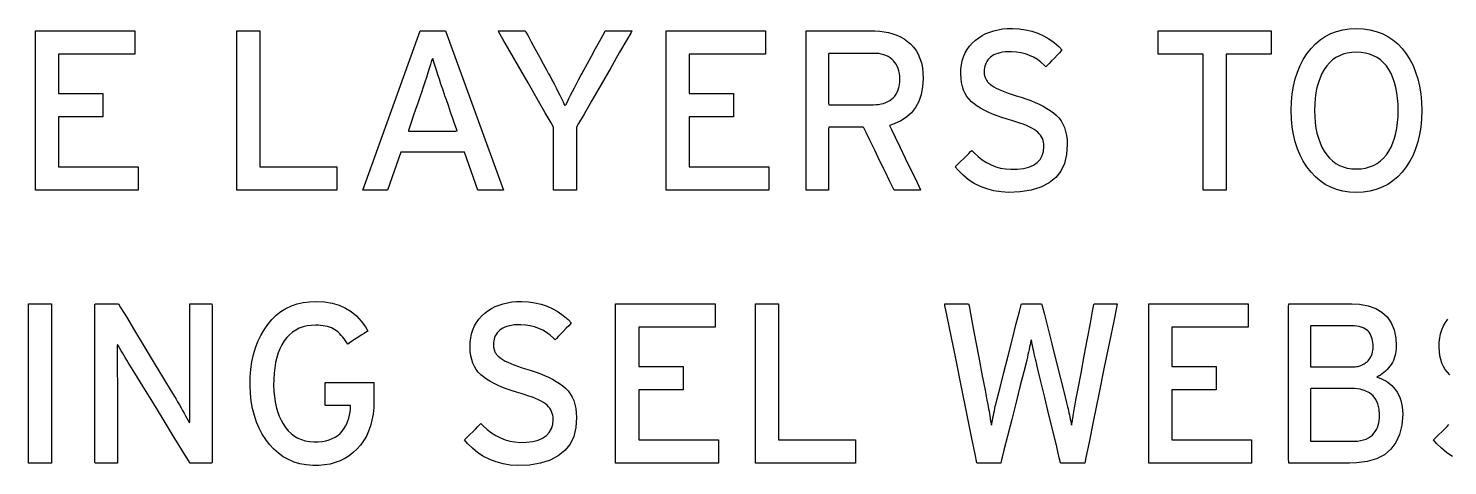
# Model space of a CAD drawing. Extents: x 1 to 47.7, y 0.2 to 33.3.
# Drawn here: x 2.25 to 4.589, y 25.396 to 26.117 of the extents above; entities that cross this region are included whole.
import ezdxf

# ---------------------------------------------------------------- set-up
doc = ezdxf.new("R2010")
doc.units = 0
doc.header["$MEASUREMENT"] = 0
doc.layers.add('4_0_____DWG', color=7, linetype='CONTINUOUS')

msp = doc.modelspace()

# ---------------------------------------------------------------- linework, layer by layer
at = {"layer": '4_0_____DWG'}
for points in [[(2.2621, 25.85), (2.2621, 26.1124), (2.4259, 26.1124), (2.4259, 26.0743), (2.3002, 26.0743), (2.3002, 26.0091), (2.3732, 26.0091), (2.3732, 25.971), (2.3002, 25.971), (2.3002, 25.8881), (2.4314, 25.8881), (2.4314, 25.85), (2.2621, 25.85)], [(2.5939, 25.85), (2.5939, 26.1124), (2.6319, 26.1124), (2.6319, 25.8884), (2.7587, 25.8884), (2.7587, 25.85), (2.5939, 25.85)], [(2.991, 25.85), (2.9691, 25.9123), (2.864, 25.9123), (2.8422, 25.85), (2.8013, 25.85), (2.8958, 26.1124), (2.9376, 26.1124), (3.0331, 25.85), (2.991, 25.85)], [(3.3011, 25.85), (3.3011, 26.1124), (3.4648, 26.1124), (3.4648, 26.0743), (3.3391, 26.0743), (3.3391, 26.0091), (3.4121, 26.0091), (3.4121, 25.971), (3.3391, 25.971), (3.3391, 25.8881), (3.4703, 25.8881), (3.4703, 25.85), (3.3011, 25.85)], [(4.2239, 26.0739), (4.2239, 25.85), (4.1858, 25.85), (4.1858, 26.0739), (4.1117, 26.0739), (4.1117, 26.1124), (4.2981, 26.1124), (4.2981, 26.0739), (4.2239, 26.0739)], [(2.2504, 25.4), (2.2504, 25.6624), (2.2884, 25.6624), (2.2884, 25.4), (2.2504, 25.4)], [(3.2179, 25.4), (3.2179, 25.6624), (3.3817, 25.6624), (3.3817, 25.6243), (3.256, 25.6243), (3.256, 25.5591), (3.329, 25.5591), (3.329, 25.521), (3.256, 25.521), (3.256, 25.4381), (3.3872, 25.4381), (3.3872, 25.4), (3.2179, 25.4)], [(3.4484, 25.4), (3.4484, 25.6624), (3.4865, 25.6624), (3.4865, 25.4384), (3.6133, 25.4384), (3.6133, 25.4), (3.4484, 25.4)], [(4.0963, 25.4), (4.0963, 25.6624), (4.2601, 25.6624), (4.2601, 25.6243), (4.1343, 25.6243), (4.1343, 25.5591), (4.2074, 25.5591), (4.2074, 25.521), (4.1343, 25.521), (4.1343, 25.4381), (4.2656, 25.4381), (4.2656, 25.4), (4.0963, 25.4)], [(4.5923, 25.5457), (4.5883, 25.5498), (4.5848, 25.5543), (4.5819, 25.5593), (4.5794, 25.5648), (4.5775, 25.5707), (4.5761, 25.5771), (4.5752, 25.584), (4.5748, 25.5913), (4.5749, 25.599), (4.5758, 25.6063), (4.5772, 25.6133), (4.5793, 25.6199), (4.582, 25.6261), (4.5853, 25.6319), (4.5892, 25.6374)], [(4.597, 25.4111), (4.5875, 25.4172), (4.5786, 25.4244), (4.5703, 25.4326), (4.5657, 25.4383), (4.5673, 25.44), (4.5704, 25.4431), (4.5745, 25.4471), (4.5791, 25.4517), (4.5836, 25.4562), (4.5878, 25.4603), (4.5909, 25.4635)]]:
    msp.add_lwpolyline(points, dxfattribs=at)
for points in [[(3.1536, 25.9537), (3.1536, 25.9498), (3.1536, 25.9396), (3.1536, 25.9248), (3.1536, 25.9076), (3.1536, 25.8897), (3.1536, 25.8731), (3.1536, 25.8597), (3.1536, 25.8516), (3.1534, 25.85), (3.1511, 25.85), (3.1466, 25.85), (3.1408, 25.85), (3.1343, 25.85), (3.1278, 25.85), (3.1221, 25.85), (3.1178, 25.85), (3.1157, 25.85), (3.1156, 25.8521), (3.1156, 25.8608), (3.1156, 25.8745), (3.1156, 25.8913), (3.1156, 25.9093), (3.1156, 25.9264), (3.1156, 25.9408), (3.1156, 25.9506), (3.1155, 25.9539), (3.1116, 25.9608), (3.1021, 25.9772), (3.0889, 26.0002), (3.0736, 26.0268), (3.0579, 26.0542), (3.0435, 26.0792), (3.0322, 26.099), (3.0255, 26.1106), (3.0248, 26.1124), (3.0278, 26.1124), (3.0332, 26.1124), (3.0402, 26.1124), (3.0478, 26.1124), (3.0554, 26.1124), (3.062, 26.1124), (3.0668, 26.1124), (3.069, 26.1124), (3.0701, 26.1106), (3.0736, 26.1041), (3.079, 26.0943), (3.0855, 26.0825), (3.0923, 26.0699), (3.0988, 26.0581), (3.1041, 26.0483), (3.1076, 26.0418), (3.1093, 26.0387), (3.113, 26.0318), (3.1165, 26.0251), (3.1198, 26.0186), (3.1229, 26.0124), (3.1259, 26.0065), (3.1287, 26.0008), (3.1313, 25.9954), (3.1338, 25.9902), (3.1361, 25.9906), (3.1385, 25.9957), (3.141, 26.001), (3.1438, 26.0066), (3.1468, 26.0125), (3.1499, 26.0187), (3.1533, 26.0252), (3.1568, 26.0319), (3.1606, 26.039), (3.1622, 26.0419), (3.1659, 26.0487), (3.1715, 26.0588), (3.178, 26.0709), (3.1849, 26.0834), (3.1914, 26.0952), (3.1967, 26.1048), (3.2, 26.1109), (3.2009, 26.1124), (3.2034, 26.1124), (3.2083, 26.1124), (3.215, 26.1124), (3.2224, 26.1124), (3.23, 26.1124), (3.2367, 26.1124), (3.2418, 26.1124), (3.2445, 26.1124), (3.2434, 26.1099), (3.2362, 26.0975), (3.2245, 26.0771), (3.2099, 26.0517), (3.1942, 26.0243), (3.179, 25.9978), (3.166, 25.9753), (3.157, 25.9596)], [(3.7247, 26.0339), (3.7238, 26.02), (3.7213, 26.0074), (3.7175, 25.9961), (3.7122, 25.9862), (3.7054, 25.9775), (3.6973, 25.9702), (3.6876, 25.9642), (3.6766, 25.9595), (3.669, 25.9567), (3.6722, 25.9501), (3.6783, 25.9375), (3.6862, 25.9211), (3.6951, 25.9028), (3.7039, 25.8845), (3.7118, 25.8684), (3.7176, 25.8563), (3.7205, 25.8503), (3.7198, 25.85), (3.7161, 25.85), (3.7103, 25.85), (3.7032, 25.85), (3.6956, 25.85), (3.6883, 25.85), (3.6822, 25.85), (3.678, 25.85), (3.6767, 25.85), (3.6745, 25.8545), (3.6693, 25.8653), (3.662, 25.8804), (3.6535, 25.8978), (3.6448, 25.9157), (3.6369, 25.9321), (3.6306, 25.945), (3.6269, 25.9526), (3.6259, 25.9538), (3.622, 25.9538), (3.6151, 25.9538), (3.6061, 25.9538), (3.5963, 25.9538), (3.5865, 25.9538), (3.578, 25.9538), (3.5718, 25.9538), (3.569, 25.9538), (3.5689, 25.9512), (3.5689, 25.942), (3.5689, 25.9279), (3.5689, 25.9109), (3.5689, 25.8929), (3.5689, 25.8759), (3.5689, 25.8619), (3.5689, 25.8526), (3.5689, 25.85), (3.567, 25.85), (3.563, 25.85), (3.5574, 25.85), (3.5511, 25.85), (3.5447, 25.85), (3.5389, 25.85), (3.5344, 25.85), (3.5319, 25.85), (3.5316, 25.853), (3.5316, 25.8722), (3.5316, 25.9049), (3.5316, 25.9463), (3.5316, 25.9915), (3.5316, 26.0356), (3.5316, 26.0737), (3.5316, 26.1009), (3.5316, 26.1123), (3.535, 26.1124), (3.5455, 26.1124), (3.561, 26.1124), (3.5794, 26.1124), (3.5987, 26.1124), (3.6167, 26.1124), (3.6314, 26.1124), (3.6408, 26.1124), (3.6452, 26.1124), (3.653, 26.112), (3.6604, 26.1111), (3.6676, 26.1097), (3.6745, 26.1078), (3.681, 26.1054), (3.6873, 26.1025), (3.6932, 26.0991), (3.6988, 26.0952), (3.7042, 26.0908), (3.7089, 26.0857), (3.713, 26.08), (3.7165, 26.0738), (3.7194, 26.067), (3.7217, 26.0596), (3.7233, 26.0516), (3.7243, 26.0431)], [(3.962, 25.9253), (3.961, 25.9088), (3.9574, 25.8941), (3.9514, 25.8814), (3.943, 25.8707), (3.9321, 25.8618), (3.9187, 25.8549), (3.9028, 25.8499), (3.8845, 25.8469), (3.8654, 25.8459), (3.8529, 25.8469), (3.841, 25.8489), (3.8297, 25.8519), (3.819, 25.856), (3.8089, 25.8611), (3.7994, 25.8672), (3.7905, 25.8744), (3.7823, 25.8826), (3.7776, 25.8883), (3.7792, 25.89), (3.7823, 25.8931), (3.7864, 25.8971), (3.791, 25.9017), (3.7956, 25.9062), (3.7997, 25.9103), (3.8028, 25.9135), (3.8046, 25.9152), (3.8084, 25.9115), (3.8151, 25.9054), (3.822, 25.9), (3.8291, 25.8954), (3.8366, 25.8916), (3.8443, 25.8886), (3.8522, 25.8864), (3.8604, 25.8849), (3.8689, 25.8843), (3.8796, 25.8845), (3.8899, 25.8857), (3.8988, 25.888), (3.9063, 25.8912), (3.9125, 25.8954), (3.9173, 25.9006), (3.9208, 25.9068), (3.9229, 25.9139), (3.9236, 25.9221), (3.9235, 25.9257), (3.923, 25.9289), (3.9222, 25.932), (3.9211, 25.9349), (3.9197, 25.9377), (3.9179, 25.9404), (3.9159, 25.9429), (3.9135, 25.9453), (3.9108, 25.9476), (3.9075, 25.9498), (3.9037, 25.952), (3.8994, 25.9542), (3.8947, 25.9564), (3.8895, 25.9585), (3.8837, 25.9606), (3.8775, 25.9627), (3.8709, 25.9648), (3.8631, 25.967), (3.8545, 25.9696), (3.8464, 25.9724), (3.8388, 25.9753), (3.8318, 25.9784), (3.8252, 25.9816), (3.8192, 25.9849), (3.8137, 25.9884), (3.8087, 25.992), (3.8042, 25.9957), (3.8002, 25.9998), (3.7968, 26.0043), (3.7938, 26.0093), (3.7913, 26.0148), (3.7894, 26.0207), (3.788, 26.0271), (3.7871, 26.034), (3.7867, 26.0413), (3.7869, 26.049), (3.7877, 26.0563), (3.7891, 26.0633), (3.7912, 26.0699), (3.7939, 26.0761), (3.7972, 26.0819), (3.8011, 26.0874), (3.8056, 26.0924), (3.8108, 26.0971), (3.8162, 26.1012), (3.8219, 26.1048), (3.828, 26.1079), (3.8344, 26.1105), (3.8411, 26.1127), (3.8482, 26.1144), (3.8556, 26.1156), (3.8633, 26.1163), (3.8716, 26.1166), (3.8828, 26.116), (3.8935, 26.1144), (3.9038, 26.112), (3.9136, 26.1087), (3.9229, 26.1045), (3.9318, 26.0994), (3.9403, 26.0934), (3.9483, 26.0865), (3.9536, 26.0809), (3.9522, 26.0794), (3.9492, 26.0763), (3.9452, 26.0722), (3.9408, 26.0676), (3.9362, 26.0629), (3.9321, 26.0586), (3.9289, 26.0552), (3.927, 26.0533), (3.9242, 26.0557), (3.9187, 26.0607), (3.9128, 26.0652), (3.9066, 26.0689), (3.9, 26.0721), (3.8931, 26.0746), (3.8858, 26.0764), (3.8782, 26.0776), (3.8702, 26.0781), (3.8642, 26.078), (3.8595, 26.0777), (3.8552, 26.0771), (3.8511, 26.0764), (3.8474, 26.0753), (3.8439, 26.0741), (3.8408, 26.0727), (3.838, 26.071), (3.8355, 26.0691), (3.8333, 26.0669), (3.8314, 26.0646), (3.8297, 26.0622), (3.8283, 26.0597), (3.8271, 26.0571), (3.8262, 26.0543), (3.8256, 26.0515), (3.8252, 26.0485), (3.8251, 26.0454), (3.8251, 26.0439), (3.8252, 26.0424), (3.8254, 26.041), (3.8256, 26.0396), (3.8259, 26.0383), (3.8262, 26.037), (3.8266, 26.0358), (3.8271, 26.0346), (3.8277, 26.0335), (3.8283, 26.0322), (3.8291, 26.031), (3.8299, 26.0298), (3.8309, 26.0286), (3.8319, 26.0274), (3.8331, 26.0262), (3.8344, 26.0251), (3.8358, 26.0239), (3.8378, 26.0224), (3.841, 26.0204), (3.8448, 26.0183), (3.849, 26.0162), (3.8537, 26.0141), (3.859, 26.0119), (3.8648, 26.0098), (3.8711, 26.0076), (3.8779, 26.0054), (3.8859, 26.003), (3.894, 26.0003), (3.9018, 25.9975), (3.9091, 25.9945), (3.916, 25.9914), (3.9225, 25.9881), (3.9285, 25.9847), (3.9341, 25.9811), (3.9393, 25.9774), (3.944, 25.9734), (3.9481, 25.969), (3.9518, 25.9641), (3.9548, 25.9588), (3.9574, 25.953), (3.9593, 25.9468), (3.9608, 25.9401), (3.9617, 25.9329)], [(4.5461, 25.9813), (4.5457, 25.9673), (4.5444, 25.954), (4.5424, 25.9414), (4.5396, 25.9295), (4.536, 25.9182), (4.5317, 25.9076), (4.5265, 25.8977), (4.5206, 25.8884), (4.5139, 25.8798), (4.5065, 25.872), (4.4986, 25.8652), (4.49, 25.8595), (4.4808, 25.8547), (4.4711, 25.851), (4.4607, 25.8482), (4.4498, 25.8465), (4.4383, 25.8458), (4.4269, 25.8465), (4.416, 25.8482), (4.4058, 25.851), (4.3962, 25.8547), (4.3872, 25.8595), (4.3787, 25.8652), (4.3709, 25.872), (4.3637, 25.8798), (4.3569, 25.8884), (4.3509, 25.8977), (4.3457, 25.9076), (4.3412, 25.9182), (4.3375, 25.9295), (4.3347, 25.9414), (4.3326, 25.954), (4.3313, 25.9673), (4.3308, 25.9813), (4.3313, 25.9953), (4.3326, 26.0086), (4.3347, 26.0212), (4.3375, 26.0332), (4.3412, 26.0446), (4.3457, 26.0552), (4.3509, 26.0653), (4.3569, 26.0746), (4.3637, 26.0833), (4.3709, 26.0909), (4.3787, 26.0976), (4.3872, 26.1032), (4.3962, 26.1079), (4.4058, 26.1116), (4.416, 26.1142), (4.4269, 26.1159), (4.4383, 26.1166), (4.4498, 26.1159), (4.4607, 26.1142), (4.4711, 26.1116), (4.4808, 26.1079), (4.49, 26.1032), (4.4986, 26.0976), (4.5065, 26.0909), (4.5139, 26.0833), (4.5206, 26.0746), (4.5265, 26.0653), (4.5317, 26.0552), (4.536, 26.0446), (4.5396, 26.0332), (4.5424, 26.0212), (4.5444, 26.0086), (4.5457, 25.9953)], [(3.6863, 26.0328), (3.6861, 26.0377), (3.6855, 26.0422), (3.6847, 26.0465), (3.6835, 26.0505), (3.682, 26.0541), (3.6802, 26.0575), (3.6781, 26.0605), (3.6757, 26.0633), (3.673, 26.0658), (3.67, 26.0681), (3.6668, 26.0701), (3.6633, 26.0718), (3.6596, 26.0731), (3.6556, 26.0741), (3.6515, 26.0749), (3.647, 26.0753), (3.643, 26.0754), (3.6393, 26.0754), (3.6311, 26.0754), (3.6198, 26.0754), (3.6069, 26.0754), (3.5939, 26.0754), (3.5823, 26.0754), (3.5736, 26.0754), (3.5692, 26.0754), (3.5689, 26.0737), (3.5689, 26.0663), (3.5689, 26.0547), (3.5689, 26.0406), (3.5689, 26.0256), (3.5689, 26.0115), (3.5689, 25.9999), (3.5689, 25.9925), (3.5692, 25.9908), (3.5736, 25.9908), (3.5823, 25.9908), (3.5939, 25.9908), (3.6069, 25.9908), (3.6198, 25.9908), (3.6311, 25.9908), (3.6393, 25.9908), (3.643, 25.9908), (3.647, 25.9909), (3.6513, 25.9913), (3.6554, 25.992), (3.6593, 25.993), (3.663, 25.9943), (3.6665, 25.9958), (3.6697, 25.9977), (3.6726, 25.9999), (3.6754, 26.0023), (3.6779, 26.005), (3.6801, 26.0081), (3.6819, 26.0114), (3.6834, 26.0151), (3.6846, 26.0191), (3.6855, 26.0233), (3.6861, 26.0279)], [(4.5074, 25.9813), (4.5071, 25.9916), (4.5064, 26.0014), (4.5052, 26.0106), (4.5035, 26.0193), (4.5013, 26.0275), (4.4987, 26.0351), (4.4955, 26.0423), (4.4919, 26.0488), (4.4878, 26.0548), (4.4832, 26.06), (4.4782, 26.0646), (4.4727, 26.0684), (4.4667, 26.0716), (4.4603, 26.0741), (4.4534, 26.0759), (4.4461, 26.077), (4.4383, 26.0774), (4.4307, 26.077), (4.4235, 26.0759), (4.4167, 26.0741), (4.4104, 26.0716), (4.4045, 26.0684), (4.3991, 26.0646), (4.3941, 26.06), (4.3895, 26.0548), (4.3853, 26.0488), (4.3817, 26.0423), (4.3785, 26.0351), (4.3758, 26.0275), (4.3735, 26.0193), (4.3718, 26.0106), (4.3706, 26.0014), (4.3699, 25.9916), (4.3696, 25.9813), (4.3699, 25.9711), (4.3706, 25.9614), (4.3718, 25.9523), (4.3735, 25.9437), (4.3758, 25.9356), (4.3785, 25.928), (4.3817, 25.921), (4.3853, 25.9144), (4.3895, 25.9083), (4.3941, 25.9029), (4.3991, 25.8981), (4.4045, 25.8941), (4.4104, 25.8908), (4.4167, 25.8882), (4.4235, 25.8864), (4.4307, 25.8853), (4.4383, 25.8849), (4.4461, 25.8853), (4.4534, 25.8864), (4.4603, 25.8882), (4.4667, 25.8908), (4.4727, 25.8941), (4.4782, 25.8981), (4.4832, 25.9029), (4.4878, 25.9083), (4.4919, 25.9144), (4.4955, 25.921), (4.4987, 25.928), (4.5013, 25.9356), (4.5035, 25.9437), (4.5052, 25.9523), (4.5064, 25.9614), (4.5071, 25.9711)], [(2.9359, 26.0078), (2.933, 26.0164), (2.9302, 26.0247), (2.9276, 26.0327), (2.9251, 26.0402), (2.9227, 26.0475), (2.9205, 26.0543), (2.9184, 26.0609), (2.9165, 26.0671), (2.9148, 26.0635), (2.9129, 26.0571), (2.9109, 26.0504), (2.9086, 26.0433), (2.9063, 26.0358), (2.9037, 26.0279), (2.901, 26.0197), (2.8981, 26.011), (2.8966, 26.0065), (2.8948, 26.0015), (2.892, 25.9932), (2.8884, 25.9829), (2.8846, 25.972), (2.881, 25.9617), (2.8781, 25.9534), (2.8764, 25.9483), (2.8766, 25.9474), (2.8823, 25.9474), (2.8928, 25.9474), (2.9062, 25.9474), (2.9209, 25.9474), (2.9351, 25.9474), (2.947, 25.9474), (2.9548, 25.9474), (2.9569, 25.9475), (2.9558, 25.9509), (2.9532, 25.9581), (2.9499, 25.9678), (2.9461, 25.9787), (2.9423, 25.9895), (2.9391, 25.9988), (2.9368, 26.0053)], [(2.517, 25.4), (2.5133, 25.406), (2.5034, 25.422), (2.4892, 25.4451), (2.4725, 25.4722), (2.4552, 25.5004), (2.439, 25.5266), (2.4259, 25.548), (2.4176, 25.5614), (2.4149, 25.5658), (2.4125, 25.5699), (2.4101, 25.5739), (2.4078, 25.5777), (2.4056, 25.5815), (2.4034, 25.5852), (2.4013, 25.5887), (2.3993, 25.5921), (2.3974, 25.5954), (2.3966, 25.5933), (2.3967, 25.587), (2.3967, 25.5804), (2.3967, 25.5737), (2.3967, 25.5668), (2.3968, 25.5597), (2.3969, 25.5524), (2.3969, 25.5449), (2.397, 25.5371), (2.397, 25.5323), (2.397, 25.5201), (2.397, 25.5017), (2.397, 25.4797), (2.397, 25.4563), (2.397, 25.4343), (2.397, 25.4159), (2.397, 25.4037), (2.397, 25.4), (2.3953, 25.4), (2.3914, 25.4), (2.3861, 25.4), (2.3799, 25.4), (2.3736, 25.4), (2.3678, 25.4), (2.3632, 25.4), (2.3605, 25.4), (2.3601, 25.4018), (2.3601, 25.4188), (2.3601, 25.4498), (2.3601, 25.4899), (2.3601, 25.5344), (2.3601, 25.5786), (2.3601, 25.6177), (2.3601, 25.6469), (2.3601, 25.6616), (2.3608, 25.6624), (2.364, 25.6624), (2.369, 25.6624), (2.3752, 25.6624), (2.3819, 25.6624), (2.3883, 25.6624), (2.3937, 25.6624), (2.3975, 25.6624), (2.3989, 25.6624), (2.4024, 25.6565), (2.4118, 25.6409), (2.4254, 25.6185), (2.4413, 25.5921), (2.4578, 25.5647), (2.4732, 25.5392), (2.4858, 25.5184), (2.4937, 25.5053), (2.4963, 25.5008), (2.4992, 25.4959), (2.5019, 25.4912), (2.5045, 25.4867), (2.507, 25.4823), (2.5094, 25.4781), (2.5116, 25.4741), (2.5138, 25.4702), (2.5158, 25.4665), (2.5166, 25.4687), (2.5165, 25.4752), (2.5164, 25.4818), (2.5164, 25.4887), (2.5163, 25.4958), (2.5163, 25.503), (2.5163, 25.5104), (2.5163, 25.518), (2.5162, 25.5258), (2.5162, 25.5306), (2.5162, 25.5428), (2.5162, 25.5611), (2.5162, 25.5831), (2.5162, 25.6063), (2.5162, 25.6283), (2.5162, 25.6465), (2.5162, 25.6587), (2.5163, 25.6624), (2.518, 25.6624), (2.5219, 25.6624), (2.5272, 25.6624), (2.5334, 25.6624), (2.5397, 25.6624), (2.5455, 25.6624), (2.55, 25.6624), (2.5528, 25.6624), (2.5532, 25.6605), (2.5532, 25.6435), (2.5532, 25.6126), (2.5532, 25.5725), (2.5532, 25.528), (2.5532, 25.4838), (2.5532, 25.4447), (2.5532, 25.4154), (2.5532, 25.4008), (2.5525, 25.4), (2.5496, 25.4), (2.5448, 25.4), (2.5391, 25.4), (2.5329, 25.4), (2.5269, 25.4), (2.5218, 25.4), (2.5183, 25.4)], [(2.8198, 25.5027), (2.8194, 25.4914), (2.8183, 25.4808), (2.8165, 25.4707), (2.8141, 25.4613), (2.811, 25.4525), (2.8072, 25.4442), (2.8027, 25.4366), (2.7975, 25.4296), (2.7917, 25.4231), (2.7854, 25.4173), (2.7787, 25.4121), (2.7715, 25.4076), (2.7639, 25.4039), (2.7559, 25.4009), (2.7474, 25.3985), (2.7385, 25.3969), (2.7292, 25.396), (2.7189, 25.3959), (2.7081, 25.397), (2.6978, 25.3989), (2.6881, 25.4018), (2.6789, 25.4057), (2.6704, 25.4105), (2.6623, 25.4162), (2.6548, 25.4229), (2.6479, 25.4305), (2.6415, 25.4389), (2.6357, 25.4478), (2.6306, 25.4574), (2.6263, 25.4676), (2.6227, 25.4784), (2.6198, 25.4899), (2.6177, 25.502), (2.6164, 25.5147), (2.6157, 25.528), (2.616, 25.5416), (2.617, 25.5546), (2.6187, 25.567), (2.6212, 25.5788), (2.6245, 25.59), (2.6285, 25.6006), (2.6332, 25.6106), (2.6386, 25.6199), (2.6448, 25.6286), (2.6515, 25.6366), (2.6587, 25.6436), (2.6665, 25.6497), (2.6748, 25.6548), (2.6837, 25.659), (2.6931, 25.6623), (2.7031, 25.6647), (2.7137, 25.6661), (2.7252, 25.6666), (2.7385, 25.6657), (2.7509, 25.6635), (2.7623, 25.6602), (2.7728, 25.6556), (2.7824, 25.6497), (2.7911, 25.6426), (2.7988, 25.6342), (2.8056, 25.6247), (2.8094, 25.6175), (2.8075, 25.6162), (2.8038, 25.6139), (2.7988, 25.6107), (2.7933, 25.6071), (2.7877, 25.6035), (2.7826, 25.6003), (2.7787, 25.5978), (2.7765, 25.5963), (2.7751, 25.5981), (2.7729, 25.6015), (2.7706, 25.6048), (2.7682, 25.6078), (2.7658, 25.6106), (2.7634, 25.6132), (2.7608, 25.6156), (2.7582, 25.6178), (2.7555, 25.6197), (2.7527, 25.6214), (2.7496, 25.6228), (2.7464, 25.624), (2.7431, 25.625), (2.7395, 25.6259), (2.7358, 25.6265), (2.7319, 25.627), (2.7278, 25.6273), (2.7236, 25.6274), (2.7165, 25.6271), (2.7095, 25.6261), (2.7029, 25.6245), (2.6967, 25.6222), (2.6909, 25.6193), (2.6855, 25.6158), (2.6806, 25.6116), (2.676, 25.6068), (2.6718, 25.6014), (2.6681, 25.5952), (2.6648, 25.5886), (2.6619, 25.5815), (2.6596, 25.5739), (2.6576, 25.5658), (2.6562, 25.5571), (2.6551, 25.548), (2.6546, 25.5384), (2.6545, 25.5284), (2.6549, 25.5187), (2.6557, 25.5095), (2.6569, 25.5008), (2.6587, 25.4925), (2.6609, 25.4848), (2.6635, 25.4775), (2.6666, 25.4707), (2.6702, 25.4645), (2.6742, 25.4586), (2.6786, 25.4532), (2.6834, 25.4486), (2.6886, 25.4446), (2.6942, 25.4413), (2.7002, 25.4387), (2.7066, 25.4368), (2.7134, 25.4355), (2.7207, 25.435), (2.7277, 25.4351), (2.7342, 25.4358), (2.7403, 25.4368), (2.7459, 25.4384), (2.7511, 25.4403), (2.7559, 25.4427), (2.7602, 25.4456), (2.764, 25.4488), (2.7674, 25.4526), (2.7703, 25.4566), (2.7729, 25.4607), (2.775, 25.465), (2.7769, 25.4695), (2.7784, 25.4741), (2.7796, 25.4789), (2.7804, 25.4839), (2.7809, 25.4891), (2.781, 25.4941), (2.781, 25.4942), (2.781, 25.4943), (2.781, 25.4944), (2.781, 25.4946), (2.781, 25.4948), (2.781, 25.495), (2.781, 25.4951), (2.781, 25.4952), (2.7809, 25.4952), (2.7788, 25.4952), (2.7744, 25.4952), (2.7683, 25.4952), (2.7614, 25.4952), (2.7544, 25.4952), (2.7481, 25.4952), (2.743, 25.4952), (2.74, 25.4952), (2.7395, 25.4955), (2.7395, 25.4979), (2.7395, 25.5022), (2.7395, 25.5079), (2.7395, 25.5142), (2.7395, 25.5205), (2.7395, 25.5261), (2.7395, 25.5304), (2.7395, 25.5327), (2.7406, 25.5329), (2.7466, 25.5329), (2.7566, 25.5329), (2.769, 25.5329), (2.7826, 25.5329), (2.7958, 25.5329), (2.8074, 25.5329), (2.8158, 25.5329), (2.8197, 25.5329), (2.8198, 25.5322), (2.8198, 25.5296), (2.8198, 25.5256), (2.8198, 25.5208), (2.8198, 25.5157), (2.8198, 25.5108), (2.8198, 25.5067), (2.8198, 25.5038)], [(3.1534, 25.4753), (3.1524, 25.4588), (3.1488, 25.4441), (3.1428, 25.4314), (3.1344, 25.4207), (3.1235, 25.4118), (3.1101, 25.4049), (3.0942, 25.3999), (3.0759, 25.3968), (3.0568, 25.3959), (3.0443, 25.3968), (3.0324, 25.3989), (3.0211, 25.4019), (3.0104, 25.406), (3.0003, 25.4111), (2.9908, 25.4172), (2.982, 25.4244), (2.9737, 25.4326), (2.969, 25.4383), (2.9706, 25.44), (2.9738, 25.4431), (2.9778, 25.4471), (2.9824, 25.4517), (2.987, 25.4562), (2.9911, 25.4603), (2.9942, 25.4635), (2.996, 25.4652), (2.9998, 25.4615), (3.0065, 25.4554), (3.0134, 25.45), (3.0206, 25.4454), (3.028, 25.4416), (3.0357, 25.4386), (3.0436, 25.4364), (3.0518, 25.4349), (3.0603, 25.4342), (3.071, 25.4345), (3.0813, 25.4357), (3.0902, 25.438), (3.0977, 25.4412), (3.1039, 25.4454), (3.1087, 25.4506), (3.1122, 25.4568), (3.1143, 25.4639), (3.115, 25.4721), (3.1149, 25.4757), (3.1144, 25.4789), (3.1136, 25.482), (3.1125, 25.4849), (3.1111, 25.4877), (3.1093, 25.4904), (3.1073, 25.4929), (3.1049, 25.4953), (3.1022, 25.4976), (3.0989, 25.4998), (3.0951, 25.502), (3.0908, 25.5042), (3.0861, 25.5064), (3.0809, 25.5085), (3.0751, 25.5106), (3.0689, 25.5127), (3.0623, 25.5148), (3.0545, 25.517), (3.0459, 25.5196), (3.0378, 25.5224), (3.0302, 25.5253), (3.0232, 25.5284), (3.0166, 25.5316), (3.0106, 25.5349), (3.0051, 25.5384), (3.0001, 25.542), (2.9956, 25.5457), (2.9916, 25.5498), (2.9882, 25.5543), (2.9852, 25.5593), (2.9828, 25.5648), (2.9808, 25.5707), (2.9794, 25.5771), (2.9785, 25.584), (2.9781, 25.5913), (2.9783, 25.599), (2.9791, 25.6063), (2.9805, 25.6133), (2.9826, 25.6199), (2.9853, 25.6261), (2.9886, 25.6319), (2.9925, 25.6374), (2.997, 25.6424), (3.0022, 25.6471), (3.0076, 25.6512), (3.0133, 25.6548), (3.0194, 25.6579), (3.0258, 25.6605), (3.0325, 25.6627), (3.0396, 25.6644), (3.047, 25.6656), (3.0547, 25.6663), (3.063, 25.6666), (3.0742, 25.666), (3.0849, 25.6644), (3.0952, 25.662), (3.105, 25.6587), (3.1143, 25.6545), (3.1232, 25.6494), (3.1317, 25.6434), (3.1397, 25.6365), (3.145, 25.6309), (3.1436, 25.6294), (3.1406, 25.6263), (3.1367, 25.6222), (3.1322, 25.6176), (3.1276, 25.6129), (3.1235, 25.6086), (3.1203, 25.6052), (3.1184, 25.6033), (3.1156, 25.6057), (3.1101, 25.6107), (3.1042, 25.6152), (3.098, 25.6189), (3.0914, 25.6221), (3.0845, 25.6245), (3.0772, 25.6264), (3.0696, 25.6276), (3.0616, 25.6281), (3.0556, 25.628), (3.0509, 25.6277), (3.0466, 25.6271), (3.0425, 25.6263), (3.0388, 25.6253), (3.0353, 25.6241), (3.0322, 25.6227), (3.0294, 25.621), (3.0269, 25.6191), (3.0247, 25.6169), (3.0228, 25.6146), (3.0211, 25.6122), (3.0197, 25.6097), (3.0185, 25.6071), (3.0176, 25.6043), (3.017, 25.6014), (3.0166, 25.5984), (3.0165, 25.5954), (3.0165, 25.5939), (3.0166, 25.5924), (3.0168, 25.591), (3.017, 25.5896), (3.0173, 25.5883), (3.0176, 25.587), (3.0181, 25.5858), (3.0185, 25.5846), (3.0191, 25.5835), (3.0197, 25.5822), (3.0205, 25.581), (3.0213, 25.5798), (3.0223, 25.5786), (3.0233, 25.5774), (3.0245, 25.5762), (3.0258, 25.5751), (3.0272, 25.5739), (3.0292, 25.5724), (3.0324, 25.5703), (3.0362, 25.5683), (3.0404, 25.5662), (3.0452, 25.5641), (3.0504, 25.5619), (3.0562, 25.5598), (3.0625, 25.5576), (3.0693, 25.5554), (3.0773, 25.553), (3.0855, 25.5503), (3.0932, 25.5475), (3.1005, 25.5445), (3.1074, 25.5414), (3.1139, 25.5381), (3.1199, 25.5347), (3.1255, 25.5311), (3.1307, 25.5274), (3.1354, 25.5234), (3.1395, 25.519), (3.1432, 25.5141), (3.1462, 25.5088), (3.1488, 25.503), (3.1507, 25.4968), (3.1522, 25.4901), (3.1531, 25.4829)], [(3.9908, 25.4), (3.9894, 25.4), (3.9856, 25.4), (3.9801, 25.4), (3.9736, 25.4), (3.9668, 25.4), (3.9605, 25.4), (3.9553, 25.4), (3.952, 25.4), (3.951, 25.4003), (3.9489, 25.4087), (3.9446, 25.4268), (3.9387, 25.4513), (3.9319, 25.4794), (3.925, 25.5081), (3.9187, 25.5343), (3.9137, 25.5551), (3.9107, 25.5674), (3.9098, 25.5714), (3.9088, 25.5757), (3.9078, 25.5799), (3.9069, 25.584), (3.906, 25.588), (3.9052, 25.5919), (3.9044, 25.5957), (3.9037, 25.5994), (3.903, 25.603), (3.9023, 25.6021), (3.9015, 25.5985), (3.9007, 25.5947), (3.8999, 25.5909), (3.8991, 25.587), (3.8982, 25.5829), (3.8973, 25.5788), (3.8963, 25.5746), (3.8954, 25.5702), (3.8941, 25.5651), (3.8904, 25.5503), (3.8847, 25.5278), (3.8778, 25.5007), (3.8705, 25.4718), (3.8636, 25.4444), (3.8577, 25.4213), (3.8537, 25.4055), (3.8524, 25.4), (3.8508, 25.4), (3.847, 25.4), (3.8415, 25.4), (3.8351, 25.4), (3.8285, 25.4), (3.8223, 25.4), (3.8173, 25.4), (3.8141, 25.4), (3.8132, 25.4007), (3.8104, 25.4147), (3.8045, 25.4432), (3.7967, 25.4816), (3.7878, 25.5253), (3.7788, 25.5696), (3.7706, 25.6098), (3.7642, 25.6414), (3.7604, 25.6597), (3.7602, 25.6624), (3.7629, 25.6624), (3.7676, 25.6624), (3.7736, 25.6624), (3.7803, 25.6624), (3.7869, 25.6624), (3.7928, 25.6624), (3.7972, 25.6624), (3.7995, 25.6624), (3.8002, 25.6595), (3.8027, 25.6464), (3.8066, 25.6254), (3.8116, 25.5994), (3.8169, 25.5713), (3.8221, 25.544), (3.8266, 25.5205), (3.8298, 25.5037), (3.8311, 25.4966), (3.8318, 25.4932), (3.8325, 25.4894), (3.8332, 25.4855), (3.8339, 25.4816), (3.8346, 25.4777), (3.8352, 25.4738), (3.8358, 25.4698), (3.8365, 25.4657), (3.8371, 25.4625), (3.8379, 25.4665), (3.8387, 25.4705), (3.8395, 25.4744), (3.8403, 25.4783), (3.8411, 25.4822), (3.8419, 25.486), (3.8427, 25.4898), (3.8435, 25.4936), (3.8443, 25.4968), (3.8467, 25.5062), (3.8513, 25.5247), (3.8576, 25.5493), (3.8646, 25.577), (3.8717, 25.605), (3.8781, 25.6303), (3.8831, 25.6499), (3.8859, 25.661), (3.8866, 25.6624), (3.8889, 25.6624), (3.893, 25.6624), (3.8982, 25.6624), (3.9038, 25.6624), (3.9095, 25.6624), (3.9144, 25.6624), (3.918, 25.6624), (3.9198, 25.6624), (3.9208, 25.659), (3.9243, 25.6451), (3.9298, 25.6232), (3.9365, 25.5964), (3.9437, 25.5675), (3.9507, 25.5397), (3.9567, 25.516), (3.9609, 25.4992), (3.9626, 25.4925), (3.9633, 25.4895), (3.9641, 25.4863), (3.9649, 25.483), (3.9656, 25.4797), (3.9663, 25.4762), (3.967, 25.4726), (3.9677, 25.469), (3.9684, 25.4653), (3.9691, 25.4627), (3.9699, 25.4667), (3.9706, 25.4706), (3.9713, 25.4743), (3.9719, 25.4779), (3.9725, 25.4814), (3.9731, 25.4847), (3.9736, 25.4879), (3.974, 25.491), (3.9745, 25.4937), (3.9764, 25.5039), (3.98, 25.5232), (3.9848, 25.5485), (3.9901, 25.5769), (3.9954, 25.6053), (4.0003, 25.6309), (4.0039, 25.6505), (4.006, 25.6613), (4.0066, 25.6624), (4.0094, 25.6624), (4.0141, 25.6624), (4.02, 25.6624), (4.0265, 25.6624), (4.0329, 25.6624), (4.0384, 25.6624), (4.0425, 25.6624), (4.0444, 25.6624), (4.0432, 25.6564), (4.0387, 25.6342), (4.0317, 25.5999), (4.0231, 25.5581), (4.014, 25.5136), (4.0053, 25.4708), (3.9979, 25.4346), (3.9927, 25.4094)], [(4.5147, 25.4805), (4.5133, 25.4627), (4.5096, 25.4472), (4.5035, 25.4339), (4.4952, 25.4228), (4.4845, 25.4139), (4.4715, 25.4072), (4.4562, 25.4026), (4.4385, 25.4003), (4.427, 25.4), (4.4201, 25.4), (4.4077, 25.4), (4.3918, 25.4), (4.3743, 25.4), (4.3571, 25.4), (4.3422, 25.4), (4.3315, 25.4), (4.3269, 25.4), (4.3268, 25.4079), (4.3268, 25.4327), (4.3268, 25.4695), (4.3268, 25.5133), (4.3268, 25.5591), (4.3268, 25.6018), (4.3268, 25.6364), (4.3268, 25.6578), (4.3273, 25.6624), (4.3336, 25.6624), (4.3459, 25.6624), (4.362, 25.6624), (4.3801, 25.6624), (4.398, 25.6624), (4.4138, 25.6624), (4.4255, 25.6624), (4.4311, 25.6624), (4.4436, 25.6618), (4.4578, 25.6593), (4.4702, 25.655), (4.4806, 25.6489), (4.4891, 25.6409), (4.4957, 25.6311), (4.5005, 25.6195), (4.5033, 25.606), (4.5042, 25.5932), (4.504, 25.5888), (4.5036, 25.5845), (4.5029, 25.5804), (4.502, 25.5765), (4.5008, 25.5728), (4.4994, 25.5692), (4.4978, 25.5658), (4.4959, 25.5626), (4.4938, 25.5597), (4.4915, 25.5568), (4.4891, 25.5542), (4.4865, 25.5517), (4.4838, 25.5493), (4.481, 25.5471), (4.4779, 25.5451), (4.4748, 25.5432), (4.4722, 25.5416), (4.476, 25.5405), (4.4796, 25.5391), (4.4832, 25.5375), (4.4867, 25.5355), (4.4901, 25.5332), (4.4934, 25.5306), (4.4967, 25.5277), (4.4998, 25.5245), (4.5029, 25.521), (4.5056, 25.5171), (4.5079, 25.5129), (4.5099, 25.5083), (4.5116, 25.5034), (4.5129, 25.4982), (4.5138, 25.4926), (4.5144, 25.4867)], [(4.4661, 25.5921), (4.466, 25.5955), (4.4657, 25.5988), (4.4652, 25.6019), (4.4645, 25.6049), (4.4635, 25.6078), (4.4624, 25.6105), (4.461, 25.6131), (4.4594, 25.6156), (4.4575, 25.6179), (4.4552, 25.6198), (4.4525, 25.6215), (4.4496, 25.623), (4.4465, 25.6242), (4.443, 25.6251), (4.4392, 25.6258), (4.4352, 25.6263), (4.4309, 25.6265), (4.4283, 25.6265), (4.4213, 25.6265), (4.4114, 25.6265), (4.3998, 25.6265), (4.3878, 25.6265), (4.3769, 25.6265), (4.3683, 25.6265), (4.3633, 25.6265), (4.3627, 25.6258), (4.3627, 25.6209), (4.3627, 25.6123), (4.3627, 25.6014), (4.3627, 25.5895), (4.3627, 25.578), (4.3627, 25.5681), (4.3627, 25.5611), (4.3627, 25.5585), (4.3653, 25.5585), (4.3722, 25.5585), (4.3822, 25.5585), (4.3938, 25.5585), (4.4057, 25.5585), (4.4166, 25.5585), (4.4253, 25.5585), (4.4302, 25.5585), (4.432, 25.5586), (4.4342, 25.5586), (4.4363, 25.5588), (4.4384, 25.5591), (4.4403, 25.5594), (4.4422, 25.5598), (4.4439, 25.5604), (4.4456, 25.561), (4.4472, 25.5616), (4.4487, 25.5624), (4.4501, 25.5631), (4.4515, 25.5639), (4.4529, 25.5648), (4.4542, 25.5657), (4.4554, 25.5666), (4.4565, 25.5676), (4.4576, 25.5686), (4.4591, 25.5703), (4.4607, 25.5726), (4.4622, 25.575), (4.4634, 25.5776), (4.4644, 25.5802), (4.4652, 25.583), (4.4657, 25.5859), (4.466, 25.5889)], [(4.4766, 25.4794), (4.4758, 25.4891), (4.4737, 25.4975), (4.4704, 25.5048), (4.4659, 25.5109), (4.46, 25.5157), (4.453, 25.5193), (4.4446, 25.5217), (4.4351, 25.5229), (4.4303, 25.523), (4.4244, 25.523), (4.4149, 25.523), (4.4033, 25.523), (4.3909, 25.523), (4.3793, 25.523), (4.3698, 25.523), (4.3639, 25.523), (4.3627, 25.5226), (4.3627, 25.5171), (4.3627, 25.5064), (4.3627, 25.4924), (4.3627, 25.4768), (4.3627, 25.4616), (4.3627, 25.4485), (4.3627, 25.4393), (4.3627, 25.4359), (4.3654, 25.4359), (4.3725, 25.4359), (4.3827, 25.4359), (4.3946, 25.4359), (4.4066, 25.4359), (4.4175, 25.4359), (4.4259, 25.4359), (4.4302, 25.4359), (4.4345, 25.4359), (4.4401, 25.4364), (4.4452, 25.4371), (4.45, 25.4382), (4.4543, 25.4397), (4.4582, 25.4415), (4.4617, 25.4437), (4.4647, 25.4463), (4.4673, 25.4491), (4.4695, 25.4521), (4.4714, 25.4553), (4.473, 25.4588), (4.4743, 25.4625), (4.4753, 25.4663), (4.476, 25.4705), (4.4764, 25.4748)]]:
    msp.add_lwpolyline(points, close=True, dxfattribs=at)

doc.saveas('drawing.dxf')
